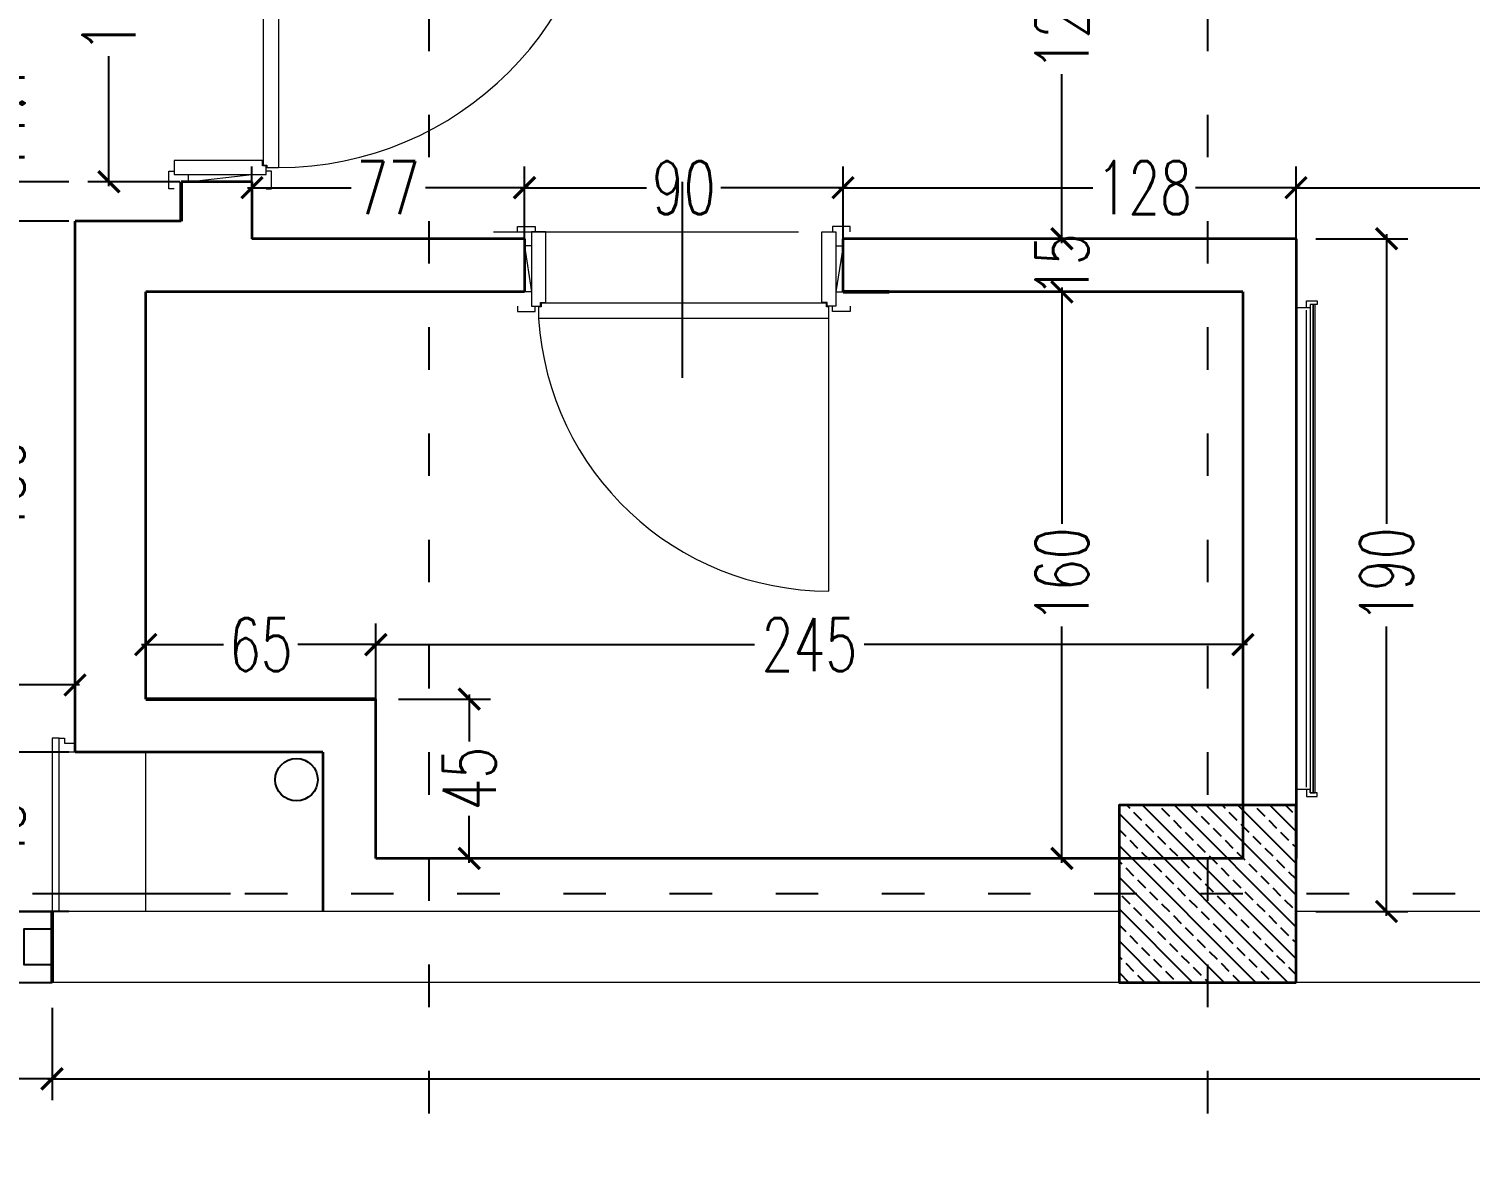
# Model space of a CAD drawing. Header units: centimetres. Extents: x -3207095 to 15275363, y -32656 to 4798027.
# Drawn here: x 688327.2 to 688734.4, y 4469427.6 to 4469746.3 of the extents above; entities that cross this region are included whole.
import ezdxf

# ---------------------------------------------------------------- set-up
doc = ezdxf.new("R2010")
doc.units = ezdxf.units.CM
doc.linetypes.add('ACAD_ISO03W100', pattern=[30, 12, -18])
doc.linetypes.add('DUZ', pattern=[500, 500])
doc.layers.get('0').update_dxf_attribs({"color": 1, "linetype": 'DUZ'})
for name, color, linetype in [('0 MC MAHAL', 94, 'Continuous'), ('AGAC', 116, 'Continuous'), ('DIM', 1, 'DUZ'), ('KOLTAR_F', 145, 'Continuous'), ('PEN', 161, 'Continuous'), ('pen.kap.olc', 205, 'Continuous'), ('TESİSAT', 57, 'Continuous')]:
    doc.layers.add(name, color=color, linetype=linetype)
for name, color, linetype, lineweight in [('DUV', 220, 'Continuous', 50), ('DUVAR', 7, 'Continuous', 35), ('FE_MOBTEF.2', 33, 'Continuous', 18), ('iç duvar', 7, 'Continuous', 50), ('KAPEN', 151, 'Continuous', 9), ('KOLON_F', 3, 'Continuous', 35)]:
    doc.layers.add(name, color=color, linetype=linetype, lineweight=lineweight)
doc.styles.add('DIM', font='ROMANSTW.SHX', dxfattribs={"width": 0.7})
doc.dimstyles.new('1_100', dxfattribs={"dimtxt": 15, "dimasz": 6, "dimexe": 6, "dimexo": 0, "dimgap": 2, "dimtad": 0, "dimdec": 1, "dimzin": 11, "dimdsep": 46, "dimtxsty": 'DIM', "dimblk": 'ARCHTICK', "dimcen": 3, "dimdle": 1.25, "dimclrt": 2, "dimadec": 0, "dimazin": 0, "dimtfac": 1.25, "dimtdec": 1, "dimtix": 1, "dimtofl": 0, "dimtmove": 1, "dimatfit": 3, "dimldrblk": 'ARCHTICK', "dimfxl": 20, "dimfxlon": 1, "dimtolj": 1, "dimtzin": 0, "dimarcsym": 0})

# ---------------------------------------------------------------- blocks, each defined once
blk = doc.blocks.new('new block')
at = {"layer": 'KAPEN'}
for p, q in [((105202.0528, 48261.8596), (105202.0198, 48261.8596)), ((105202.0528, 48261.8526), (105202.0528, 48261.8596)), ((105202.0628, 48261.8526), (105202.0528, 48261.8526)), ((105202.0628, 48261.0466), (105202.0628, 48261.8526)), ((105201.2498, 48261.0396), (105202.0528, 48261.0396)), ((105202.0528, 48261.0466), (105202.0628, 48261.0466)), ((105202.0528, 48261.0396), (105202.0528, 48261.0466))]:
    blk.add_line(p, q, dxfattribs=at)
for points in [[(105202.0548, 48261.9196), (105202.0398, 48261.9196), (105202.0398, 48261.8696), (105202.0548, 48261.8696)], [(105202.2648, 48261.9196), (105202.2798, 48261.9196), (105202.2798, 48261.8696), (105202.2648, 48261.8696)], [(105202.2248, 48261.8796), (105202.2248, 48261.8996), (105202.0948, 48261.8796), (105202.0948, 48261.8996)], [(105202.0198, 48261.0396), (105202.0198, 48261.8596)], [(105202.0548, 48260.9796), (105202.0398, 48260.9796), (105202.0398, 48261.0296), (105202.0548, 48261.0296)], [(105202.2248, 48261.0196), (105202.2248, 48260.9996), (105202.0948, 48261.0196), (105202.0948, 48260.9996)], [(105202.2648, 48260.9796), (105202.2798, 48260.9796), (105202.2798, 48261.0296), (105202.2648, 48261.0296)]]:
    blk.add_lwpolyline(points, dxfattribs=at)
for points in [[(105202.0548, 48261.8796), (105202.0548, 48261.8546), (105202.0648, 48261.8546), (105202.0648, 48261.8396), (105202.2648, 48261.8396), (105202.2648, 48261.8796)], [(105202.0548, 48261.0196), (105202.0548, 48261.0446), (105202.0648, 48261.0446), (105202.0648, 48261.0596), (105202.2648, 48261.0596), (105202.2648, 48261.0196)]]:
    blk.add_lwpolyline(points, close=True, dxfattribs=at)
blk.add_arc((105202.0715, 48261.0396), 0.8216, 93.6023, 180, dxfattribs=at)
blk = doc.blocks.new('K210')
for p, q in [((0.04, 0.985), (0.04, 0.032)), ((0.96, 0.032), (0.96, 0.065)), ((0.04, 0.032), (0.047, 0.032)), ((0.047, 0.032), (0.047, 0.022)), ((0.047, 0.022), (0.953, 0.022)), ((0.953, 0.032), (0.96, 0.032)), ((0.953, 0.022), (0.953, 0.032))]:
    blk.add_line(p, q)
for points in [[(-0.02, 0.03), (-0.02, 0.045), (0.03, 0.045), (0.03, 0.03)], [(0.04, 0.065), (0.96, 0.065)], [(1.02, 0.03), (1.02, 0.045), (0.97, 0.045), (0.97, 0.03)], [(0.02, -0.19), (0, -0.19), (0.02, -0.01), (0, -0.01)], [(0.98, -0.19), (1, -0.19), (0.98, -0.01), (1, -0.01)], [(-0.02, -0.23), (-0.02, -0.245), (0.03, -0.245), (0.03, -0.23)], [(1.02, -0.23), (1.02, -0.245), (0.97, -0.245), (0.97, -0.23)]]:
    blk.add_lwpolyline(points)
for points in [[(0.02, 0.03), (0.045, 0.03), (0.045, 0.02), (0.06, 0.02), (0.06, -0.23), (0.02, -0.23)], [(0.98, 0.03), (0.955, 0.03), (0.955, 0.02), (0.94, 0.02), (0.94, -0.23), (0.98, -0.23)]]:
    blk.add_lwpolyline(points, close=True)
blk.add_arc((0.04, 0.065), 0.92, 0, 90)
blk = doc.blocks.new('rgtkjıtdkfgölv')
at = {"layer": 'FE_MOBTEF.2'}
for p, q in [((104445.9079, 48877.9319), (104445.8879, 48877.9319)), ((104445.8879, 48877.9319), (104445.8879, 48877.9019)), ((104445.8979, 48877.9139), (104445.8979, 48877.9219)), ((104445.8979, 48877.9219), (104447.2779, 48877.9219)), ((104445.8979, 48877.9219), (104445.9079, 48877.9219)), ((104445.8979, 48877.9019), (104445.8979, 48877.9219)), ((104445.9076, 48877.9319), (104445.9076, 48877.9619)), ((104445.9079, 48877.9219), (104445.9079, 48877.9319)), ((104447.2612, 48877.9319), (104445.9143, 48877.9319)), ((104447.2679, 48877.9319), (104447.2679, 48877.9619)), ((104447.2679, 48877.9319), (104447.2879, 48877.9319)), ((104447.2679, 48877.9219), (104447.2679, 48877.9319)), ((104447.2779, 48877.9219), (104447.2679, 48877.9219)), ((104447.2779, 48877.9019), (104447.2779, 48877.9219)), ((104447.2779, 48877.9219), (104447.2779, 48877.9139)), ((104447.2879, 48877.9319), (104447.2879, 48877.9019)), ((104445.8879, 48877.9019), (104445.8979, 48877.9019)), ((104445.8979, 48877.9079), (104445.8979, 48877.9139)), ((104445.8979, 48877.9139), (104447.2779, 48877.9139)), ((104447.2779, 48877.9139), (104445.8979, 48877.9139)), ((104447.2779, 48877.9079), (104445.8979, 48877.9079)), ((104447.2779, 48877.9139), (104447.2779, 48877.9079)), ((104447.2879, 48877.9019), (104447.2779, 48877.9019))]:
    blk.add_line(p, q, dxfattribs=at)
blk = doc.blocks.new('_ArchTick')
at = {"color": 0, "linetype": 'ByBlock', "const_width": 0.15}
blk.add_lwpolyline([(-0.5, -0.5), (0.5, 0.5)], dxfattribs=at)
blk = doc.blocks.new('*D654')
at = {"layer": 'Defpoints', "color": 0, "linetype": 'Continuous', "lineweight": 5, "transparency": 16777216}
for p in [(685455.2, 4469443.73), (689205.2, 4469443.73), (689205.2, 4469421.31)]:
    blk.add_point(p, dxfattribs=at)
at = {"layer": 'DIM', "color": 0, "linetype": 'Continuous', "lineweight": -2, "transparency": 16777216}
for p, q in [((685455.2, 4469441.31), (685455.2, 4469415.31)), ((689205.2, 4469441.31), (689205.2, 4469415.31)), ((685453.95, 4469421.31), (687309.7, 4469421.31)), ((689206.45, 4469421.31), (687350.7, 4469421.31))]:
    blk.add_line(p, q, dxfattribs=at)
at = {"layer": 'DIM', "color": 0, "linetype": 'Continuous', "lineweight": -2, "transparency": 16777216, "xscale": 6, "yscale": 6, "zscale": 6, "rotation": 180}
blk.add_blockref('_ArchTick', (685455.2, 4469421.31), dxfattribs=at)
at = {"layer": 'DIM', "color": 0, "linetype": 'Continuous', "lineweight": -2, "transparency": 16777216, "xscale": 6, "yscale": 6, "zscale": 6}
blk.add_blockref('_ArchTick', (689205.2, 4469421.31), dxfattribs=at)
at = {"layer": 'DIM', "color": 2, "linetype": 'Continuous', "lineweight": 5, "transparency": 16777216, "insert": (687330.2, 4469421.31), "char_height": 15, "attachment_point": 5, "style": 'DIM'}
blk.add_mtext('\\A1;3750', dxfattribs=at)
blk = doc.blocks.new('*D664')
at = {"layer": 'Defpoints', "color": 0, "linetype": 'Continuous', "lineweight": 5, "transparency": 16777216}
for p in [(688165.2, 4469476.97), (688333.7, 4469476.97), (688333.7, 4469449.73)]:
    blk.add_point(p, dxfattribs=at)
at = {"layer": 'DIM', "color": 0, "linetype": 'Continuous', "lineweight": -2, "transparency": 16777216}
for p, q in [((688165.2, 4469469.73), (688165.2, 4469443.73)), ((688333.7, 4469469.73), (688333.7, 4469443.73)), ((688163.95, 4469449.73), (688227.45, 4469449.73)), ((688334.95, 4469449.73), (688271.45, 4469449.73))]:
    blk.add_line(p, q, dxfattribs=at)
at = {"layer": 'DIM', "color": 0, "linetype": 'Continuous', "lineweight": -2, "transparency": 16777216, "xscale": 6, "yscale": 6, "zscale": 6, "rotation": 180}
blk.add_blockref('_ArchTick', (688165.2, 4469449.73), dxfattribs=at)
at = {"layer": 'DIM', "color": 0, "linetype": 'Continuous', "lineweight": -2, "transparency": 16777216, "xscale": 6, "yscale": 6, "zscale": 6}
blk.add_blockref('_ArchTick', (688333.7, 4469449.73), dxfattribs=at)
at = {"layer": 'DIM', "color": 2, "linetype": 'Continuous', "lineweight": 5, "transparency": 16777216, "insert": (688249.45, 4469449.73), "char_height": 15, "attachment_point": 5, "style": 'DIM'}
blk.add_mtext('\\A1;168.5', dxfattribs=at)
blk = doc.blocks.new('*D665')
at = {"layer": 'Defpoints', "color": 0, "linetype": 'Continuous', "lineweight": 5, "transparency": 16777216}
for p in [(688333.70042, 4469476.96582), (689205.20042, 4469476.96582), (689205.20042, 4469449.72949)]:
    blk.add_point(p, dxfattribs=at)
at = {"layer": 'DIM', "color": 0, "linetype": 'Continuous', "lineweight": -2, "transparency": 16777216}
for p, q in [((688333.70042, 4469469.72949), (688333.70042, 4469443.72949)), ((689205.20042, 4469469.72949), (689205.20042, 4469443.72949)), ((688332.45042, 4469449.72949), (688747.45042, 4469449.72949)), ((689206.45042, 4469449.72949), (688791.45042, 4469449.72949))]:
    blk.add_line(p, q, dxfattribs=at)
at = {"layer": 'DIM', "color": 0, "linetype": 'Continuous', "lineweight": -2, "transparency": 16777216, "xscale": 6, "yscale": 6, "zscale": 6, "rotation": 180}
blk.add_blockref('_ArchTick', (688333.70042, 4469449.72949), dxfattribs=at)
at = {"layer": 'DIM', "color": 0, "linetype": 'Continuous', "lineweight": -2, "transparency": 16777216, "xscale": 6, "yscale": 6, "zscale": 6}
blk.add_blockref('_ArchTick', (689205.20042, 4469449.72949), dxfattribs=at)
at = {"layer": 'DIM', "color": 2, "linetype": 'Continuous', "lineweight": 5, "transparency": 16777216, "insert": (688769.45042, 4469449.72949), "char_height": 15, "attachment_point": 5, "style": 'DIM'}
blk.add_mtext('\\A1;871.5', dxfattribs=at)
blk = doc.blocks.new('*D845')
at = {"layer": 'Defpoints', "color": 0, "linetype": 'Continuous', "lineweight": 5, "transparency": 16777216}
for p in [(688635.2, 4469808.97), (688619.05, 4469686.97), (688635.2, 4469686.97)]:
    blk.add_point(p, dxfattribs=at)
at = {"layer": 'DIM', "color": 0, "linetype": 'Continuous', "lineweight": -2, "transparency": 16777216}
for p, q in [((688619.05, 4469810.22), (688619.05, 4469762.47)), ((688635.2, 4469808.97), (688613.05, 4469808.97)), ((688619.05, 4469685.72), (688619.05, 4469733.47)), ((688635.2, 4469686.97), (688613.05, 4469686.97))]:
    blk.add_line(p, q, dxfattribs=at)
at = {"layer": 'DIM', "color": 0, "linetype": 'Continuous', "lineweight": -2, "transparency": 16777216, "xscale": 6, "yscale": 6, "zscale": 6}
for p, rotation in [((688619.05, 4469808.97), 90), ((688619.05, 4469686.97), 270)]:
    blk.add_blockref('_ArchTick', p, dxfattribs=dict(at, rotation=rotation))
at = {"layer": 'DIM', "color": 2, "linetype": 'Continuous', "lineweight": 5, "transparency": 16777216, "insert": (688619.05, 4469747.97), "char_height": 15, "attachment_point": 5, "rotation": 90, "style": 'DIM'}
blk.add_mtext('\\A1;122', dxfattribs=at)
blk = doc.blocks.new('*D846')
at = {"layer": 'Defpoints', "color": 0, "linetype": 'Continuous', "lineweight": 5, "transparency": 16777216}
for p in [(688685.2, 4469686.97), (688685.2, 4469496.97), (688710.77, 4469496.97)]:
    blk.add_point(p, dxfattribs=at)
at = {"layer": 'DIM', "color": 0, "linetype": 'Continuous', "lineweight": -2, "transparency": 16777216}
for p, q in [((688710.77, 4469688.22), (688710.77, 4469606.47)), ((688690.77, 4469686.97), (688716.77, 4469686.97)), ((688710.77, 4469495.72), (688710.77, 4469577.47)), ((688690.77, 4469496.97), (688716.77, 4469496.97))]:
    blk.add_line(p, q, dxfattribs=at)
at = {"layer": 'DIM', "color": 0, "linetype": 'Continuous', "lineweight": -2, "transparency": 16777216, "xscale": 6, "yscale": 6, "zscale": 6}
for p, rotation in [((688710.77, 4469686.97), 90), ((688710.77, 4469496.97), 270)]:
    blk.add_blockref('_ArchTick', p, dxfattribs=dict(at, rotation=rotation))
at = {"layer": 'DIM', "color": 2, "linetype": 'Continuous', "lineweight": 5, "transparency": 16777216, "insert": (688710.77, 4469591.97), "char_height": 15, "attachment_point": 5, "rotation": 90, "style": 'DIM'}
blk.add_mtext('\\A1;190', dxfattribs=at)
blk = doc.blocks.new('*D847')
at = {"layer": 'Defpoints', "color": 0, "linetype": 'Continuous', "lineweight": 5, "transparency": 16777216}
for p in [(688670.2, 4469572.35), (688425.2, 4469556.97), (688670.2, 4469556.97)]:
    blk.add_point(p, dxfattribs=at)
at = {"layer": 'DIM', "color": 0, "linetype": 'Continuous', "lineweight": -2, "transparency": 16777216}
for p, q in [((688425.2, 4469556.97), (688425.2, 4469578.35)), ((688670.2, 4469556.97), (688670.2, 4469578.35)), ((688423.95, 4469572.35), (688532.2, 4469572.35)), ((688671.45, 4469572.35), (688563.2, 4469572.35))]:
    blk.add_line(p, q, dxfattribs=at)
at = {"layer": 'DIM', "color": 0, "linetype": 'Continuous', "lineweight": -2, "transparency": 16777216, "xscale": 6, "yscale": 6, "zscale": 6, "rotation": 180}
blk.add_blockref('_ArchTick', (688425.2, 4469572.35), dxfattribs=at)
at = {"layer": 'DIM', "color": 0, "linetype": 'Continuous', "lineweight": -2, "transparency": 16777216, "xscale": 6, "yscale": 6, "zscale": 6}
blk.add_blockref('_ArchTick', (688670.2, 4469572.35), dxfattribs=at)
at = {"layer": 'DIM', "color": 2, "linetype": 'Continuous', "lineweight": 5, "transparency": 16777216, "insert": (688547.7, 4469572.35), "char_height": 15, "attachment_point": 5, "style": 'DIM'}
blk.add_mtext('\\A1;245', dxfattribs=at)
blk = doc.blocks.new('*D848')
at = {"layer": 'Defpoints', "color": 0, "linetype": 'Continuous', "lineweight": 5, "transparency": 16777216}
for p in [(688360.2, 4469572.35), (688360.2, 4469556.97), (688425.2, 4469556.97)]:
    blk.add_point(p, dxfattribs=at)
at = {"layer": 'DIM', "color": 0, "linetype": 'Continuous', "lineweight": -2, "transparency": 16777216}
for p, q in [((688360.2, 4469556.97), (688360.2, 4469578.35)), ((688425.2, 4469556.97), (688425.2, 4469578.35)), ((688358.95, 4469572.35), (688382.2, 4469572.35)), ((688426.45, 4469572.35), (688403.2, 4469572.35))]:
    blk.add_line(p, q, dxfattribs=at)
at = {"layer": 'DIM', "color": 0, "linetype": 'Continuous', "lineweight": -2, "transparency": 16777216, "xscale": 6, "yscale": 6, "zscale": 6, "rotation": 180}
blk.add_blockref('_ArchTick', (688360.2, 4469572.35), dxfattribs=at)
at = {"layer": 'DIM', "color": 0, "linetype": 'Continuous', "lineweight": -2, "transparency": 16777216, "xscale": 6, "yscale": 6, "zscale": 6}
blk.add_blockref('_ArchTick', (688425.2, 4469572.35), dxfattribs=at)
at = {"layer": 'DIM', "color": 2, "linetype": 'Continuous', "lineweight": 5, "transparency": 16777216, "insert": (688392.7, 4469572.35), "char_height": 15, "attachment_point": 5, "style": 'DIM'}
blk.add_mtext('\\A1;65', dxfattribs=at)
blk = doc.blocks.new('*D849')
at = {"layer": 'Defpoints', "color": 0, "linetype": 'Continuous', "lineweight": 5, "transparency": 16777216}
for p in [(688635.2, 4469686.97), (688619.05, 4469671.97), (688635.2, 4469671.97)]:
    blk.add_point(p, dxfattribs=at)
at = {"layer": 'DIM', "color": 0, "linetype": 'Continuous', "lineweight": -2, "transparency": 16777216}
for p, q in [((688619.05, 4469686.97), (688619.05, 4469692.97)), ((688635.2, 4469686.97), (688613.05, 4469686.97)), ((688635.2, 4469671.97), (688613.05, 4469671.97)), ((688619.05, 4469671.97), (688619.05, 4469665.97))]:
    blk.add_line(p, q, dxfattribs=at)
at = {"layer": 'DIM', "color": 0, "linetype": 'Continuous', "lineweight": -2, "transparency": 16777216, "xscale": 6, "yscale": 6, "zscale": 6}
for p, rotation in [((688619.05, 4469686.97), 270), ((688619.05, 4469671.97), 90)]:
    blk.add_blockref('_ArchTick', p, dxfattribs=dict(at, rotation=rotation))
at = {"layer": 'DIM', "color": 2, "linetype": 'Continuous', "lineweight": 5, "transparency": 16777216, "insert": (688619.05, 4469679.47), "char_height": 15, "attachment_point": 5, "rotation": 90, "style": 'DIM'}
blk.add_mtext('\\A1;15', dxfattribs=at)
blk = doc.blocks.new('*D850')
at = {"layer": 'Defpoints', "color": 0, "linetype": 'Continuous', "lineweight": 5, "transparency": 16777216}
for p in [(688349.79, 4469803.08), (688370.2, 4469803.08), (688370.2, 4469703.08)]:
    blk.add_point(p, dxfattribs=at)
at = {"layer": 'DIM', "color": 0, "linetype": 'Continuous', "lineweight": -2, "transparency": 16777216}
for p, q in [((688369.79, 4469803.08), (688343.79, 4469803.08)), ((688349.79, 4469804.33), (688349.79, 4469767.58)), ((688349.79, 4469701.83), (688349.79, 4469738.58)), ((688369.79, 4469703.08), (688343.79, 4469703.08))]:
    blk.add_line(p, q, dxfattribs=at)
at = {"layer": 'DIM', "color": 0, "linetype": 'Continuous', "lineweight": -2, "transparency": 16777216, "xscale": 6, "yscale": 6, "zscale": 6}
for p, rotation in [((688349.79, 4469803.08), 90), ((688349.79, 4469703.08), 270)]:
    blk.add_blockref('_ArchTick', p, dxfattribs=dict(at, rotation=rotation))
at = {"layer": 'DIM', "color": 2, "linetype": 'Continuous', "lineweight": 5, "transparency": 16777216, "insert": (688349.79, 4469753.08), "char_height": 15, "attachment_point": 5, "rotation": 90, "style": 'DIM'}
blk.add_mtext('\\A1;100', dxfattribs=at)
blk = doc.blocks.new('*D874')
at = {"layer": 'Defpoints', "color": 0, "linetype": 'Continuous', "lineweight": 5, "transparency": 16777216}
for p in [(688635.2, 4469671.97), (688619.05, 4469511.97), (688621.56, 4469511.97)]:
    blk.add_point(p, dxfattribs=at)
at = {"layer": 'DIM', "color": 0, "linetype": 'Continuous', "lineweight": -2, "transparency": 16777216}
for p, q in [((688635.2, 4469671.97), (688613.05, 4469671.97)), ((688619.05, 4469673.22), (688619.05, 4469606.47)), ((688619.05, 4469510.72), (688619.05, 4469577.47)), ((688621.56, 4469511.97), (688613.05, 4469511.97))]:
    blk.add_line(p, q, dxfattribs=at)
at = {"layer": 'DIM', "color": 0, "linetype": 'Continuous', "lineweight": -2, "transparency": 16777216, "xscale": 6, "yscale": 6, "zscale": 6}
for p, rotation in [((688619.05, 4469671.97), 90), ((688619.05, 4469511.97), 270)]:
    blk.add_blockref('_ArchTick', p, dxfattribs=dict(at, rotation=rotation))
at = {"layer": 'DIM', "color": 2, "linetype": 'Continuous', "lineweight": 5, "transparency": 16777216, "insert": (688619.05, 4469591.97), "char_height": 15, "attachment_point": 5, "rotation": 90, "style": 'DIM'}
blk.add_mtext('\\A1;160', dxfattribs=at)
blk = doc.blocks.new('*D875')
at = {"layer": 'Defpoints', "color": 0, "linetype": 'Continuous', "lineweight": 5, "transparency": 16777216}
for p in [(688467.2, 4469701.39), (688390.2, 4469686.97), (688467.2, 4469686.97)]:
    blk.add_point(p, dxfattribs=at)
at = {"layer": 'DIM', "color": 0, "linetype": 'Continuous', "lineweight": -2, "transparency": 16777216}
for p, q in [((688390.2, 4469686.97), (688390.2, 4469707.39)), ((688467.2, 4469686.97), (688467.2, 4469707.39)), ((688388.95, 4469701.39), (688418.2, 4469701.39)), ((688468.45, 4469701.39), (688439.2, 4469701.39))]:
    blk.add_line(p, q, dxfattribs=at)
at = {"layer": 'DIM', "color": 0, "linetype": 'Continuous', "lineweight": -2, "transparency": 16777216, "xscale": 6, "yscale": 6, "zscale": 6, "rotation": 180}
blk.add_blockref('_ArchTick', (688390.2, 4469701.39), dxfattribs=at)
at = {"layer": 'DIM', "color": 0, "linetype": 'Continuous', "lineweight": -2, "transparency": 16777216, "xscale": 6, "yscale": 6, "zscale": 6}
blk.add_blockref('_ArchTick', (688467.2, 4469701.39), dxfattribs=at)
at = {"layer": 'DIM', "color": 2, "linetype": 'Continuous', "lineweight": 5, "transparency": 16777216, "insert": (688428.7, 4469701.39), "char_height": 15, "attachment_point": 5, "style": 'DIM'}
blk.add_mtext('\\A1;77', dxfattribs=at)
blk = doc.blocks.new('*D876')
at = {"layer": 'Defpoints', "color": 0, "linetype": 'Continuous', "lineweight": 5, "transparency": 16777216}
for p in [(688557.2, 4469701.39), (688467.2, 4469686.97), (688557.2, 4469684.97)]:
    blk.add_point(p, dxfattribs=at)
at = {"layer": 'DIM', "color": 0, "linetype": 'Continuous', "lineweight": -2, "transparency": 16777216}
for p, q in [((688467.2, 4469686.97), (688467.2, 4469707.39)), ((688557.2, 4469684.97), (688557.2, 4469707.39)), ((688465.95, 4469701.39), (688501.7, 4469701.39)), ((688558.45, 4469701.39), (688522.7, 4469701.39))]:
    blk.add_line(p, q, dxfattribs=at)
at = {"layer": 'DIM', "color": 0, "linetype": 'Continuous', "lineweight": -2, "transparency": 16777216, "xscale": 6, "yscale": 6, "zscale": 6, "rotation": 180}
blk.add_blockref('_ArchTick', (688467.2, 4469701.39), dxfattribs=at)
at = {"layer": 'DIM', "color": 0, "linetype": 'Continuous', "lineweight": -2, "transparency": 16777216, "xscale": 6, "yscale": 6, "zscale": 6}
blk.add_blockref('_ArchTick', (688557.2, 4469701.39), dxfattribs=at)
at = {"layer": 'DIM', "color": 2, "linetype": 'Continuous', "lineweight": 5, "transparency": 16777216, "insert": (688512.2, 4469701.39), "char_height": 15, "attachment_point": 5, "style": 'DIM'}
blk.add_mtext('\\A1;90', dxfattribs=at)
blk = doc.blocks.new('*D826')
at = {"layer": 'Defpoints', "color": 0, "linetype": 'Continuous', "lineweight": 5, "transparency": 16777216}
for p in [(688685.2, 4469701.39), (688557.2, 4469684.97), (688685.2, 4469684.97)]:
    blk.add_point(p, dxfattribs=at)
at = {"layer": 'DIM', "color": 0, "linetype": 'Continuous', "lineweight": -2, "transparency": 16777216}
for p, q in [((688557.2, 4469684.97), (688557.2, 4469707.39)), ((688685.2, 4469684.97), (688685.2, 4469707.39)), ((688555.95, 4469701.39), (688627.79, 4469701.39)), ((688686.45, 4469701.39), (688656.79, 4469701.39))]:
    blk.add_line(p, q, dxfattribs=at)
at = {"layer": 'DIM', "color": 0, "linetype": 'Continuous', "lineweight": -2, "transparency": 16777216, "xscale": 6, "yscale": 6, "zscale": 6, "rotation": 180}
blk.add_blockref('_ArchTick', (688557.2, 4469701.39), dxfattribs=at)
at = {"layer": 'DIM', "color": 0, "linetype": 'Continuous', "lineweight": -2, "transparency": 16777216, "xscale": 6, "yscale": 6, "zscale": 6}
blk.add_blockref('_ArchTick', (688685.2, 4469701.39), dxfattribs=at)
at = {"layer": 'DIM', "color": 2, "linetype": 'Continuous', "lineweight": 5, "transparency": 16777216, "insert": (688642.29, 4469701.39), "char_height": 15, "attachment_point": 5, "style": 'DIM'}
blk.add_mtext('\\A1;128', dxfattribs=at)
blk = doc.blocks.new('*D877')
at = {"layer": 'Defpoints', "color": 0, "linetype": 'Continuous', "lineweight": 5, "transparency": 16777216}
for p in [(689185.2, 4469701.39), (688685.2, 4469686.97), (689185.2, 4469686.97)]:
    blk.add_point(p, dxfattribs=at)
at = {"layer": 'DIM', "color": 0, "linetype": 'Continuous', "lineweight": -2, "transparency": 16777216}
for p, q in [((688685.2, 4469686.97), (688685.2, 4469707.39)), ((689185.2, 4469686.97), (689185.2, 4469707.39)), ((688683.95, 4469701.39), (688919.7, 4469701.39)), ((689186.45, 4469701.39), (688950.7, 4469701.39))]:
    blk.add_line(p, q, dxfattribs=at)
at = {"layer": 'DIM', "color": 0, "linetype": 'Continuous', "lineweight": -2, "transparency": 16777216, "xscale": 6, "yscale": 6, "zscale": 6, "rotation": 180}
blk.add_blockref('_ArchTick', (688685.2, 4469701.39), dxfattribs=at)
at = {"layer": 'DIM', "color": 0, "linetype": 'Continuous', "lineweight": -2, "transparency": 16777216, "xscale": 6, "yscale": 6, "zscale": 6}
blk.add_blockref('_ArchTick', (689185.2, 4469701.39), dxfattribs=at)
at = {"layer": 'DIM', "color": 2, "linetype": 'Continuous', "lineweight": 5, "transparency": 16777216, "insert": (688935.2, 4469701.39), "char_height": 15, "attachment_point": 5, "style": 'DIM'}
blk.add_mtext('\\A1;500', dxfattribs=at)
blk = doc.blocks.new('*D883')
at = {"layer": 'Defpoints', "color": 0, "linetype": 'Continuous', "lineweight": 5, "transparency": 16777216}
for p in [(688425.2, 4469556.97), (688451.6, 4469556.97), (688425.2, 4469511.97)]:
    blk.add_point(p, dxfattribs=at)
at = {"layer": 'DIM', "color": 0, "linetype": 'Continuous', "lineweight": -2, "transparency": 16777216}
for p, q in [((688451.6, 4469558.22), (688451.6, 4469544.97)), ((688431.6, 4469556.97), (688457.6, 4469556.97)), ((688451.6, 4469510.72), (688451.6, 4469523.97)), ((688431.6, 4469511.97), (688457.6, 4469511.97))]:
    blk.add_line(p, q, dxfattribs=at)
at = {"layer": 'DIM', "color": 0, "linetype": 'Continuous', "lineweight": -2, "transparency": 16777216, "xscale": 6, "yscale": 6, "zscale": 6}
for p, rotation in [((688451.6, 4469556.97), 90), ((688451.6, 4469511.97), 270)]:
    blk.add_blockref('_ArchTick', p, dxfattribs=dict(at, rotation=rotation))
at = {"layer": 'DIM', "color": 2, "linetype": 'Continuous', "lineweight": 5, "transparency": 16777216, "insert": (688451.6, 4469534.47), "char_height": 15, "attachment_point": 5, "rotation": 90, "style": 'DIM'}
blk.add_mtext('\\A1;45', dxfattribs=at)
blk = doc.blocks.new('*D891')
at = {"layer": 'Defpoints', "color": 0, "linetype": 'Continuous', "lineweight": 5, "transparency": 16777216}
for p in [(688340.2, 4469691.97), (688318.44, 4469541.97), (688340.2, 4469541.97)]:
    blk.add_point(p, dxfattribs=at)
at = {"layer": 'DIM', "color": 0, "linetype": 'Continuous', "lineweight": -2, "transparency": 16777216}
for p, q in [((688318.44, 4469693.22), (688318.44, 4469631.47)), ((688338.44, 4469691.97), (688312.44, 4469691.97)), ((688318.44, 4469540.72), (688318.44, 4469602.47)), ((688338.44, 4469541.97), (688312.44, 4469541.97))]:
    blk.add_line(p, q, dxfattribs=at)
at = {"layer": 'DIM', "color": 0, "linetype": 'Continuous', "lineweight": -2, "transparency": 16777216, "xscale": 6, "yscale": 6, "zscale": 6}
for p, rotation in [((688318.44, 4469691.97), 90), ((688318.44, 4469541.97), 270)]:
    blk.add_blockref('_ArchTick', p, dxfattribs=dict(at, rotation=rotation))
at = {"layer": 'DIM', "color": 2, "linetype": 'Continuous', "lineweight": 5, "transparency": 16777216, "insert": (688318.44, 4469616.97), "char_height": 15, "attachment_point": 5, "rotation": 90, "style": 'DIM'}
blk.add_mtext('\\A1;150', dxfattribs=at)
blk = doc.blocks.new('*D892')
at = {"layer": 'Defpoints', "color": 0, "linetype": 'Continuous', "lineweight": 5, "transparency": 16777216}
for p in [(688340.2, 4469541.97), (688318.44, 4469496.97), (688340.2, 4469496.97)]:
    blk.add_point(p, dxfattribs=at)
at = {"layer": 'DIM', "color": 0, "linetype": 'Continuous', "lineweight": -2, "transparency": 16777216}
for p, q in [((688338.44, 4469541.97), (688312.44, 4469541.97)), ((688318.44, 4469543.22), (688318.44, 4469529.97)), ((688318.44, 4469495.72), (688318.44, 4469508.97)), ((688338.44, 4469496.97), (688312.44, 4469496.97))]:
    blk.add_line(p, q, dxfattribs=at)
at = {"layer": 'DIM', "color": 0, "linetype": 'Continuous', "lineweight": -2, "transparency": 16777216, "xscale": 6, "yscale": 6, "zscale": 6}
for p, rotation in [((688318.44, 4469541.97), 90), ((688318.44, 4469496.97), 270)]:
    blk.add_blockref('_ArchTick', p, dxfattribs=dict(at, rotation=rotation))
at = {"layer": 'DIM', "color": 2, "linetype": 'Continuous', "lineweight": 5, "transparency": 16777216, "insert": (688318.44, 4469519.47), "char_height": 15, "attachment_point": 5, "rotation": 90, "style": 'DIM'}
blk.add_mtext('\\A1;45', dxfattribs=at)
blk = doc.blocks.new('*D893')
at = {"layer": 'Defpoints', "color": 0, "linetype": 'Continuous', "lineweight": 5, "transparency": 16777216}
for p in [(688318.44, 4469703.08), (688343.79, 4469703.08), (688347.63, 4469691.97)]:
    blk.add_point(p, dxfattribs=at)
at = {"layer": 'DIM', "color": 0, "linetype": 'Continuous', "lineweight": -2, "transparency": 16777216}
for p, q in [((688318.44, 4469690.72), (688318.44, 4469704.33)), ((688338.44, 4469703.08), (688312.44, 4469703.08)), ((688338.44, 4469691.97), (688312.44, 4469691.97))]:
    blk.add_line(p, q, dxfattribs=at)
at = {"layer": 'DIM', "color": 0, "linetype": 'Continuous', "lineweight": -2, "transparency": 16777216, "xscale": 6, "yscale": 6, "zscale": 6}
for p, rotation in [((688318.44, 4469703.08), 90), ((688318.44, 4469691.97), 270)]:
    blk.add_blockref('_ArchTick', p, dxfattribs=dict(at, rotation=rotation))
at = {"layer": 'DIM', "color": 2, "linetype": 'Continuous', "lineweight": 5, "transparency": 16777216, "insert": (688318.44, 4469720.78), "char_height": 15, "attachment_point": 5, "rotation": 90, "style": 'DIM'}
blk.add_mtext('\\A1;11.1', dxfattribs=at)
blk = doc.blocks.new('*D898')
at = {"layer": 'Defpoints', "color": 0, "linetype": 'Continuous', "lineweight": 5, "transparency": 16777216}
for p in [(688340.2, 4469568.83), (688165.2, 4469560.95), (688165.2, 4469526.97)]:
    blk.add_point(p, dxfattribs=at)
at = {"layer": 'DIM', "color": 0, "linetype": 'Continuous', "lineweight": -2, "transparency": 16777216}
for p, q in [((688165.2, 4469540.95), (688165.2, 4469566.95)), ((688340.2, 4469568.83), (688340.2, 4469554.95)), ((688163.95, 4469560.95), (688238.2, 4469560.95)), ((688341.45, 4469560.95), (688267.2, 4469560.95))]:
    blk.add_line(p, q, dxfattribs=at)
at = {"layer": 'DIM', "color": 0, "linetype": 'Continuous', "lineweight": -2, "transparency": 16777216, "xscale": 6, "yscale": 6, "zscale": 6, "rotation": 180}
blk.add_blockref('_ArchTick', (688165.2, 4469560.95), dxfattribs=at)
at = {"layer": 'DIM', "color": 0, "linetype": 'Continuous', "lineweight": -2, "transparency": 16777216, "xscale": 6, "yscale": 6, "zscale": 6}
blk.add_blockref('_ArchTick', (688340.2, 4469560.95), dxfattribs=at)
at = {"layer": 'DIM', "color": 2, "linetype": 'Continuous', "lineweight": 5, "transparency": 16777216, "insert": (688252.7, 4469560.95), "char_height": 15, "attachment_point": 5, "style": 'DIM'}
blk.add_mtext('\\A1;175', dxfattribs=at)

msp = doc.modelspace()

# ---------------------------------------------------------------- hatches: boundary and pattern name
at = {"layer": 'KOLTAR_F'}
h = msp.add_hatch(dxfattribs=at)
h.set_pattern_fill('ANSI33', color=256, angle=90, style=0)
h.set_pattern_definition([(135, (5191127.668, 3808893.487), (-4.4901280605, -4.4901280605), []), (135, (5191127.668, 3808897.977), (-4.4901280605, -4.4901280605), [3.175, -1.5875])])
h.paths.add_polyline_path([(688685.2, 4469476.97), (688685.2, 4469526.97), (688635.2, 4469526.97), (688635.2, 4469476.97)])

# ---------------------------------------------------------------- linework, layer by layer
at = {"color": 232, "linetype": 'ACAD_ISO03W100'}
for p, q in [((688440.2, 4472511.97), (688440.2, 4469381.97)), ((688660.2, 4472511.97), (688660.2, 4469381.97)), ((689300.2, 4469501.97), (685360.2, 4469501.97))]:
    msp.add_line(p, q, dxfattribs=at)
at = {"layer": 'AGAC'}
for p, q in [((688165.2, 4469496.97), (688333.7, 4469496.97)), ((688165.2, 4469476.97), (688333.7, 4469476.97))]:
    msp.add_line(p, q, dxfattribs=at)
at = {"layer": 'DUV'}
for p, q in [((688370.2, 4469703.08), (688370.2, 4469691.97)), ((688570.2, 4469671.97), (688557.2, 4469671.97)), ((688425.2, 4469556.97), (688360.2, 4469556.97)), ((688333.7, 4469476.97), (688333.7, 4469496.97))]:
    msp.add_line(p, q, dxfattribs=at)
at = {"layer": 'DUVAR'}
for p, q in [((688370.2, 4469691.97), (688370.2, 4469703.08)), ((688390.2, 4469703.08), (688370.2, 4469703.08)), ((688390.2, 4469703.08), (688390.2, 4469686.97)), ((688370.2, 4469691.97), (688340.2, 4469691.97)), ((688340.2, 4469541.97), (688340.2, 4469691.97)), ((688467.2, 4469686.97), (688390.2, 4469686.97)), ((688467.2, 4469686.97), (688467.2, 4469671.97)), ((688557.2, 4469671.97), (688557.2, 4469686.97)), ((688685.2, 4469686.97), (688557.2, 4469686.97)), ((688685.2, 4469686.97), (688685.2, 4469511.97)), ((688467.2, 4469671.97), (688360.2, 4469671.97)), ((688360.2, 4469556.97), (688360.2, 4469671.97)), ((688670.2, 4469671.97), (688557.2, 4469671.97)), ((688670.2, 4469671.97), (688670.2, 4469511.97)), ((688425.2, 4469556.97), (688360.2, 4469556.97)), ((688425.2, 4469511.97), (688425.2, 4469556.97)), ((688410.2, 4469541.97), (688340.2, 4469541.97)), ((688410.2, 4469541.97), (688410.2, 4469496.97)), ((688670.2, 4469511.97), (688425.2, 4469511.97)), ((688333.7, 4469476.97), (688333.7, 4469496.97))]:
    msp.add_line(p, q, dxfattribs=at)
at = {"layer": 'iç duvar', "color": 7, "lineweight": 18}
for p, q in [((688635.2, 4469496.97), (688333.7, 4469496.97)), ((689155.2, 4469496.97), (688685.2, 4469496.97)), ((688370.2, 4469476.97), (688333.7, 4469476.97)), ((688635.2, 4469476.97), (688370.2, 4469476.97)), ((689155.2, 4469476.97), (688685.2, 4469476.97))]:
    msp.add_line(p, q, dxfattribs=at)
at = {"layer": 'KAPEN'}
for p, q in [((688458.46, 4469688.97), (688544.66, 4469688.97)), ((688360.2, 4469496.97), (688360.2, 4469541.97))]:
    msp.add_line(p, q, dxfattribs=at)
msp.add_lwpolyline([(688335.7, 4469496.97), (688335.7, 4469545.97), (688333.7, 4469545.97), (688333.7, 4469496.97)], dxfattribs=at)
msp.add_lwpolyline([(688335.7, 4469541.97), (688335.7, 4469545.97), (688337.2, 4469545.97), (688337.2, 4469544.47), (688340.2, 4469544.47), (688340.2, 4469541.97), (688335.7, 4469541.97)], close=True, dxfattribs=at)
msp.add_lwpolyline([(688335.7, 4469541.97), (688335.7, 4469545.97), (688337.2, 4469545.97), (688337.2, 4469544.47), (688340.2, 4469544.47), (688340.2, 4469541.97), (688335.7, 4469541.97)], close=True, dxfattribs=at)
at = {"layer": 'KOLON_F'}
msp.add_lwpolyline([(688685.2, 4469476.97), (688685.2, 4469526.97), (688635.2, 4469526.97), (688635.2, 4469476.97)], close=True, dxfattribs=at)
at = {"layer": 'PEN'}
msp.add_lwpolyline([(688325.7, 4469491.97), (688325.7, 4469491.97), (688325.7, 4469481.97), (688333.7, 4469481.97), (688333.7, 4469481.97), (688333.7, 4469491.97), (688333.7, 4469491.97), (688333.7, 4469491.97), (688325.7, 4469491.97)], close=True, dxfattribs=at)
at = {"layer": 'pen.kap.olc'}
for points in [[(688511.89, 4469647.69), (688511.89, 4469703.06)], [(688384.18, 4469501.97), (688328.6, 4469501.97)]]:
    msp.add_lwpolyline(points, dxfattribs=at)
at = {"layer": 'TESİSAT', "color": 8}
msp.add_circle((688402.77, 4469534.2), 6, dxfattribs=at)

# ---------------------------------------------------------------- block references
at = {"xscale": 100, "yscale": 100, "zscale": 100, "rotation": 90.00000000000001}
msp.add_blockref('new block', (5514657.16, -6050537.52), dxfattribs=at)
at = {"layer": '0 MC MAHAL', "xscale": -100, "yscale": 100, "zscale": 100, "rotation": 90}
msp.add_blockref('rgtkjıtdkfgölv', (5576481.39, 14914258.24), dxfattribs=at)
at = {"layer": 'KAPEN', "xscale": 100, "yscale": 100, "zscale": 100, "rotation": 270}
msp.add_blockref('K210', (688391.2, 4469803.08), dxfattribs=at)

# ---------------------------------------------------------------- dimensions: what is measured, and where the dimension line sits
at = {"layer": 'DIM', "linetype": 'Continuous', "lineweight": 5}
for base, p1, p2, angle, picture, middle in [((688619.05, 4469686.97), (688635.2, 4469808.97), (688635.2, 4469686.97), 90, '*D845', (688619.05, 4469747.97)), ((688349.79, 4469803.08), (688370.2, 4469703.08), (688370.2, 4469803.08), 90, '*D850', (688349.79, 4469753.08)), ((688467.2, 4469701.39), (688390.2, 4469686.97), (688467.2, 4469686.97), 180, '*D875', (688428.7, 4469701.39)), ((688557.2, 4469701.39), (688467.2, 4469686.97), (688557.2, 4469684.97), 180, '*D876', (688512.2, 4469701.39)), ((689185.2, 4469701.39), (688685.2, 4469686.97), (689185.2, 4469686.97), 180, '*D877', (688935.2, 4469701.39)), ((688318.44, 4469541.97), (688340.2, 4469691.97), (688340.2, 4469541.97), 90, '*D891', (688318.44, 4469616.97)), ((688619.05, 4469671.97), (688635.2, 4469686.97), (688635.2, 4469671.97), 90, '*D849', (688619.05, 4469679.47)), ((688710.77, 4469496.97), (688685.2, 4469686.97), (688685.2, 4469496.97), 90, '*D846', (688710.77, 4469591.97)), ((688619.05, 4469511.97), (688635.2, 4469671.97), (688621.56, 4469511.97), 90, '*D874', (688619.05, 4469591.97)), ((688360.2, 4469572.35), (688425.2, 4469556.97), (688360.2, 4469556.97), 180, '*D848', (688392.7, 4469572.35)), ((688670.2, 4469572.35), (688425.2, 4469556.97), (688670.2, 4469556.97), 180, '*D847', (688547.7, 4469572.35)), ((688165.2, 4469560.95), (688340.2, 4469568.83), (688165.2, 4469526.97), 180, '*D898', (688252.7, 4469560.95)), ((688451.6, 4469556.97), (688425.2, 4469511.97), (688425.2, 4469556.97), 90, '*D883', (688451.6, 4469534.47)), ((688318.44, 4469496.97), (688340.2, 4469541.97), (688340.2, 4469496.97), 90, '*D892', (688318.44, 4469519.47))]:
    dim = msp.add_linear_dim(base=base, p1=p1, p2=p2, angle=angle, dimstyle='1_100', dxfattribs=at)
    dim.commit()
    dim.dimension.update_dxf_attribs({"geometry": picture, "text_midpoint": middle})
for base, p1, p2, angle, picture, middle in [((688318.44, 4469703.08), (688347.63, 4469691.97), (688343.79, 4469703.08), 90, '*D893', (688318.44, 4469720.78)), ((688685.2, 4469701.39), (688557.2, 4469684.97), (688685.2, 4469684.97), 180, '*D826', (688642.29, 4469701.39))]:
    dim = msp.add_linear_dim(base=base, p1=p1, p2=p2, angle=angle, dimstyle='1_100', dxfattribs=at)
    dim.commit()
    dim.dimension.update_dxf_attribs({"geometry": picture, "text_midpoint": middle, "dimtype": 160})
for base, p1, p2, picture, middle in [((688333.7, 4469449.73), (688165.2, 4469476.97), (688333.7, 4469476.97), '*D664', (688249.45, 4469449.73)), ((689205.2, 4469449.73), (688333.7, 4469476.97), (689205.2, 4469476.97), '*D665', (688769.45, 4469449.73)), ((689205.2, 4469421.31), (685455.2, 4469443.73), (689205.2, 4469443.73), '*D654', (687330.2, 4469421.31))]:
    dim = msp.add_linear_dim(base=base, p1=p1, p2=p2, dimstyle='1_100', dxfattribs=at)
    dim.commit()
    dim.dimension.update_dxf_attribs({"geometry": picture, "text_midpoint": middle})

doc.saveas('drawing.dxf')
